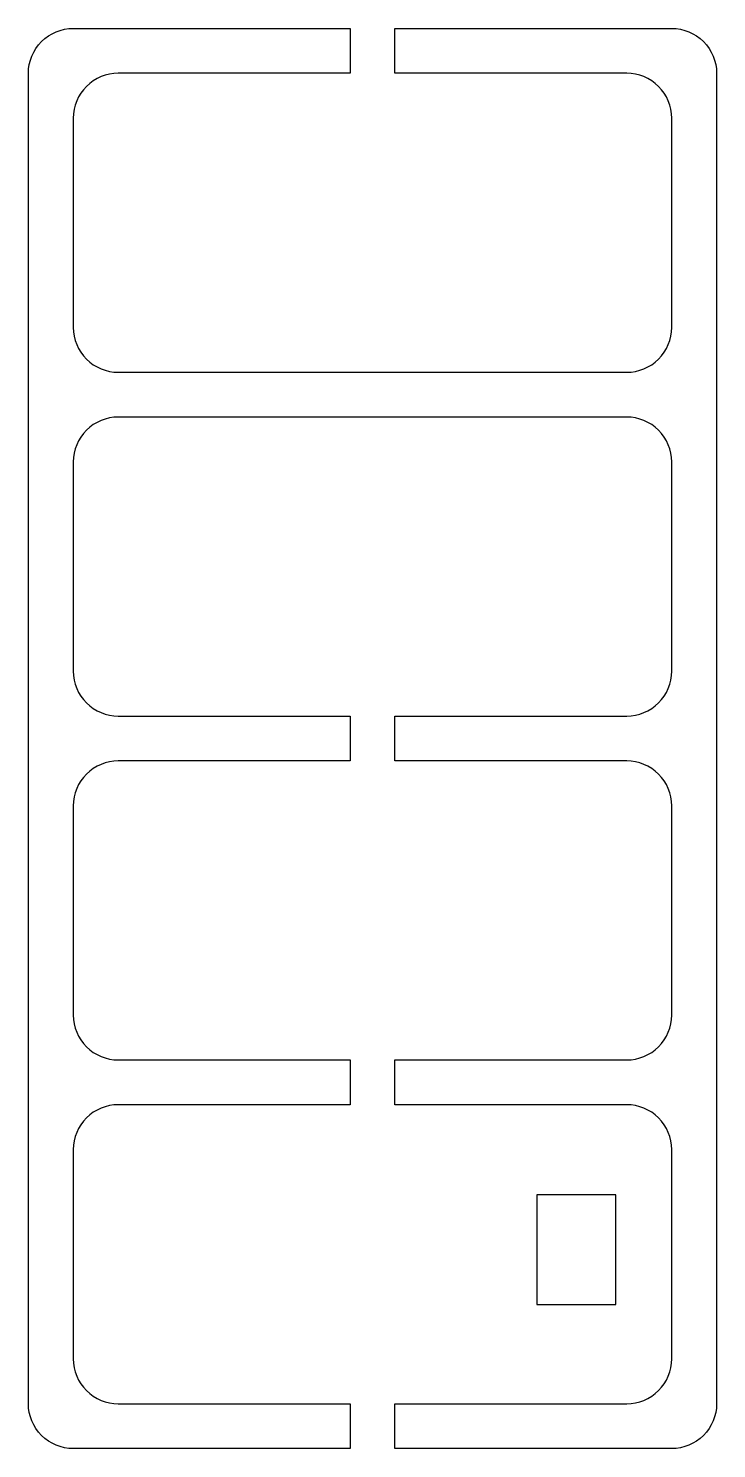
# Model space of a CAD drawing. Header units: millimetres. Extents: x -23 to 23, y -13 to 82.
import ezdxf

# ---------------------------------------------------------------- set-up
doc = ezdxf.new("R2010")
doc.units = ezdxf.units.MM

msp = doc.modelspace()

# ---------------------------------------------------------------- linework, layer by layer
msp.add_lwpolyline([(-17, 79, 0.414214), (-20, 76), (-20, 62, 0.414214), (-17, 59), (-1.5, 59), (1.5, 59), (17, 59, 0.414214), (20, 62), (20, 76, 0.414214), (17, 79), (1.5, 79), (1.5, 82), (20, 82, -0.414214), (23, 79), (23, -10, -0.414214), (20, -13), (1.5, -13), (1.5, -10), (17, -10, 0.414214), (20, -7), (20, 7, 0.414214), (17, 10), (1.5, 10), (1.5, 13), (17, 13, 0.414214), (20, 16), (20, 30, 0.414214), (17, 33), (1.5, 33), (1.5, 36), (17, 36, 0.414214), (20, 39), (20, 53, 0.414214), (17, 56), (1.5, 56), (-1.5, 56), (-17, 56, 0.414214), (-20, 53), (-20, 39, 0.414214), (-17, 36), (-1.5, 36), (-1.5, 33), (-17, 33, 0.414214), (-20, 30), (-20, 16, 0.414214), (-17, 13), (-1.5, 13), (-1.5, 10), (-17, 10, 0.414214), (-20, 7), (-20, -7, 0.414214), (-17, -10), (-1.5, -10), (-1.5, -13), (-20, -13, -0.414214), (-23, -10), (-23, 79, -0.414214), (-20, 82), (-1.5, 82), (-1.5, 79)], format="xyb", close=True)
msp.add_lwpolyline([(10.987, -3.36), (16.266, -3.36), (16.266, 3.964), (10.987, 3.964)], close=True)

doc.saveas('drawing.dxf')
